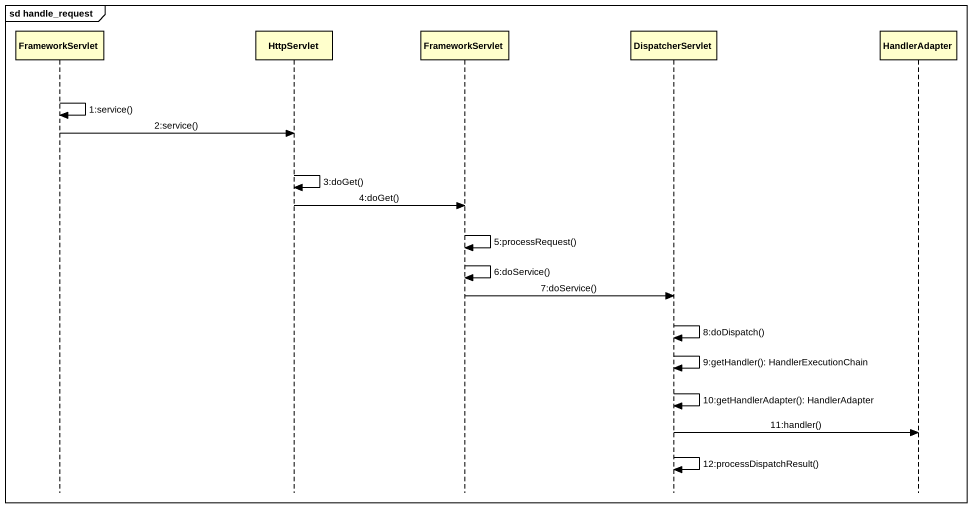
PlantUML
@startuml
mainframe sd handle_request
hide footbox
participant FrameworkServlet
participant HttpServlet
participant "FrameworkServlet" as FrameworkServlet_2
participant DispatcherServlet
participant HandlerAdapter

FrameworkServlet -> FrameworkServlet : 1:service()
FrameworkServlet -> HttpServlet : 2:service()
HttpServlet -> HttpServlet : 3:doGet()
HttpServlet -> FrameworkServlet_2 : 4:doGet()
FrameworkServlet_2 -> FrameworkServlet_2 : 5:processRequest()
FrameworkServlet_2 -> FrameworkServlet_2 : 6:doService()
FrameworkServlet_2 -> DispatcherServlet : 7:doService()
DispatcherServlet -> DispatcherServlet : 8:doDispatch()
DispatcherServlet -> DispatcherServlet : 9:getHandler(): HandlerExecutionChain
DispatcherServlet -> DispatcherServlet : 10:getHandlerAdapter(): HandlerAdapter
DispatcherServlet -> HandlerAdapter : 11:handler()
DispatcherServlet -> DispatcherServlet : 12:processDispatchResult()
@enduml
